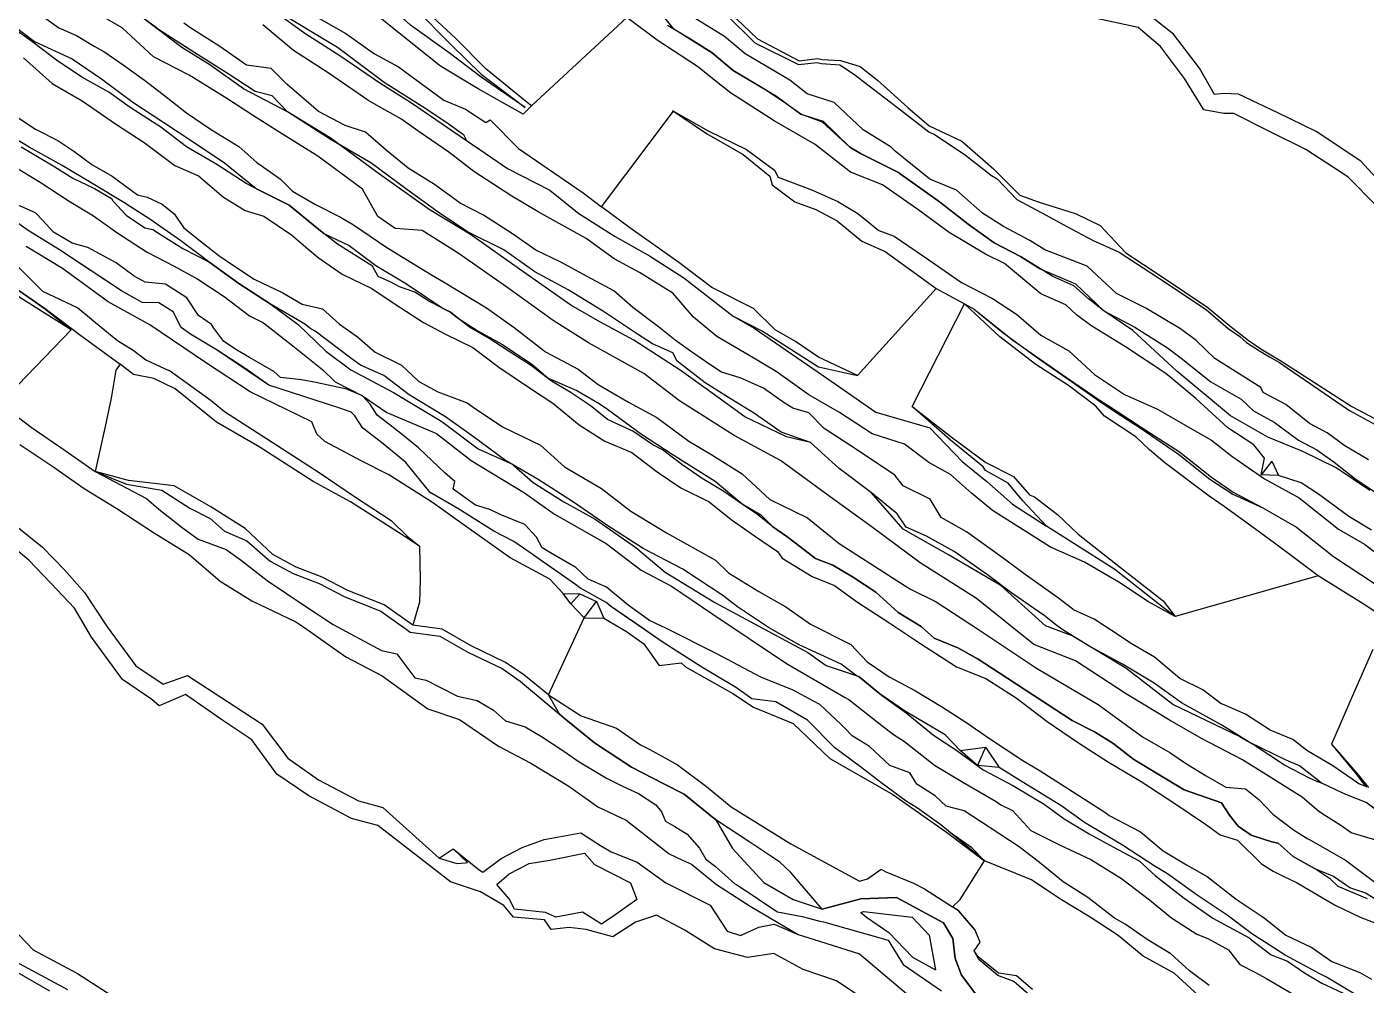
# Model space of a CAD drawing. Extents: x 102606 to 105048, y 81391 to 83586.
# Drawn here: x 104139 to 104514.7, y 81941 to 82209.8 of the extents above; entities that cross this region are included whole.
import ezdxf

# ---------------------------------------------------------------- set-up
doc = ezdxf.new("R2010")
doc.units = 0

msp = doc.modelspace()

# ---------------------------------------------------------------- linework, layer by layer
at = {"layer": 'BLG$280$FAKT', "color": 6}
for points in [[(104132.500337, 82072.648844, 0), (104143.374535, 82063.856953, 0), (104149.600826, 82057.447811, 0), (104155.197788, 82051.095931, 0), (104161.549531, 82041.516089, 0), (104169.573903, 82030.532548, 0), (104177.282625, 82025.389822, 0), (104184.084598, 82027.859671, 0), (104197.132937, 82019.339131, 0), (104205.066621, 82014.179257, 0), (104212.192486, 82004.652705, 0), (104220.820596, 81998.617555, 0), (104232.052239, 81992.683556, 0), (104238.864164, 81990.856147, 0), (104254.653363, 81976.623669, 0), (104254.666927, 81976.668098, 0), (104258.62033, 81979.286756, 0), (104258.617, 81979.29, 0), (104265.926595, 81973.383435, 0), (104266.880682, 81972.692604, 0), (104272.07, 81976.56, 0), (104277.98, 81979.62, 0), (104284.13, 81981.84, 0), (104294.43, 81983.7, 0)], [(104374.314827, 81936.755667, 0), (104366.059358, 81942.262782, 0), (104356.757359, 81945.437838, 0), (104348.527347, 81949.895308, 0), (104341.189416, 81948.797257, 0), (104331.92787, 81951.189074, 0), (104323.347766, 81956.551639, 0), (104315.607836, 81960.641556, 0), (104309.764706, 81958.693846, 0), (104303.41, 81954.55, 0), (104295.87, 81956.65, 0), (104291.11, 81957.2, 0), (104286.042683, 81956.65, 0), (104284.224955, 81959.306401, 0), (104275.500443, 81960.123164, 0), (104272.823123, 81963.38342, 0), (104266.304888, 81967.166133, 0), (104257.80475, 81970.034024, 0), (104237.49, 81985.76, 0), (104230.11, 81987.75, 0), (104218.11, 81994.1, 0), (104209.14, 82000.16, 0), (104202.153375, 82009.806635, 0), (104194.237089, 82015.080835, 0), (104183.525894, 82022.514724, 0), (104176.120471, 82019.397671, 0), (104174.127202, 82021.149282, 0), (104165.891758, 82026.712615, 0), (104157.179241, 82038.640846, 0), (104152.391523, 82046.756613, 0), (104145.751176, 82053.775544, 0), (104139.572169, 82060.19967, 0), (104129.221212, 82068.772217, 0)], [(104294.43, 81983.7, 0), (104299.94, 81980.23, 0), (104302.95, 81978.38, 0), (104310.24, 81975.54, 0), (104318.21, 81969.71, 0), (104330.65, 81963.44, 0), (104335.48, 81956.19, 0), (104339.146032, 81954.958838, 0), (104344.31, 81957.31, 0), (104348.6, 81958.12, 0), (104355.37, 81955.23, 0), (104361.3, 81953.33, 0), (104372.55, 81949.76, 0), (104386.994, 81937.645, 0)], [(104254.653363, 81976.623669, 0), (104259.61119, 81975.092671, 0), (104262.09, 81975.37, 0), (104262.586939, 81975.422784, 0)], [(104258.617, 81979.29, 0), (104262.586939, 81975.422784, 0)], [(104270.826483, 81969.233269, 0), (104274.324891, 81972.204966, 0), (104279.933605, 81975.150708, 0), (104285.671914, 81976.102453, 0), (104295.447975, 81978.062828, 0), (104298.227285, 81974.867874, 0), (104308.338443, 81969.760898, 0), (104310.1, 81965.01, 0)], [(104310.1, 81965.01, 0), (104303.63, 81960.43, 0), (104300.17, 81958.16, 0), (104294.87, 81961.46, 0), (104287.4, 81960.08, 0), (104284.46, 81961.4, 0), (104275.82, 81962.37, 0), (104274.324891, 81965.201213, 0), (104270.826483, 81969.233269, 0)], [(104131.091363, 81960.980355, 0), (104140.764529, 81950.966955, 0), (104153.213167, 81944.333592, 0), (104168.197497, 81934.656564, 0)], [(104150.48796, 81939.698424, 0), (104135.716152, 81947.693075, 0)]]:
    msp.add_polyline3d(points, dxfattribs=at)
at = {"layer": 'BLG$290$FAKT', "color": 32}
for points in [[(104151.488114, 82124.757173, 0), (104143.394056, 82129.803468, 0), (104131.120588, 82137.575318, 0), (104121.347158, 82141.980016, 0), (104110.072713, 82148.940791, 0), (104107.172446, 82149.342171, 0), (104097.772816, 82152.00375, 0), (104094.52883, 82153.708365, 0), (104093.035618, 82161.536818, 0), (104091.033435, 82163.501364, 0), (104084.89203, 82167.842336, 0), (104078.250492, 82170.698989, 0), (104068.275327, 82177.357251, 0), (104060.378029, 82182.565035, 0), (104051.939141, 82188.232026, 0)], [(104131.965991, 82139.145299, 0), (104143.994869, 82130.759675, 0), (104151.488114, 82124.757173, 0), (104131.58709, 82104.09282, 0), (104140.193452, 82097.490552, 0), (104149.753441, 82090.907468, 0), (104158.194181, 82085.020259, 0), (104172.58681, 82077.499387, 0), (104176.012, 82074.524, 0), (104178.667, 82072.447, 0), (104182.549, 82069.397, 0), (104187.064, 82066.077, 0), (104194.886, 82063.154, 0), (104199.184, 82060.108, 0), (104206.385, 82054.532, 0), (104216.674292, 82047.587013, 0), (104224.953, 82042.18, 0), (104238.485, 82034.85, 0), (104242.754, 82033.965, 0), (104247.798, 82027.247, 0), (104251.025, 82026.585, 0), (104255.043, 82024.519, 0), (104259.84, 82022.045, 0), (104265.322, 82020.871, 0), (104269.862, 82018.102, 0), (104273.306, 82015.178, 0), (104278.795, 82013.486, 0), (104283.407, 82010.758, 0), (104289.371, 82006.799, 0), (104293.947, 82003.637, 0), (104297.823, 82001.271, 0), (104301.584, 81999.045, 0), (104306.081, 81996.823, 0), (104310.552, 81994.777, 0), (104315.462, 81991.615, 0), (104317.05, 81989.611, 0), (104318.158, 81986.984, 0), (104320.727, 81985.542, 0), (104324.18, 81983.357, 0), (104327.703, 81979.464, 0), (104329.427, 81976.384, 0), (104332.147, 81974.331, 0), (104337.628, 81969.447, 0), (104338.138, 81969.137, 0), (104343.286, 81965.758, 0), (104345.182, 81964.476, 0), (104349.57, 81961.583, 0), (104356.488, 81960.307, 0), (104361.062, 81959.054, 0), (104362.502, 81958.776, 0), (104380.568, 81953.633, 0), (104384.848, 81946.824, 0), (104395.596, 81939.468, 0)], [(104137.077351, 82092.61549, 0), (104146.572748, 82086.278519, 0), (104155.076969, 82080.263824, 0), (104164.308528, 82074.671055, 0), (104174.562776, 82067.918257, 0), (104184.5104, 82061.822305, 0), (104193.227437, 82054.356278, 0), (104202.163423, 82048.766409, 0), (104214.449867, 82042.915721, 0)], [(104214.449867, 82042.915721, 0), (104217.023931, 82041.243515, 0), (104228.476339, 82033.071338, 0), (104238.676531, 82027.770933, 0), (104251.527583, 82018.544653, 0), (104260.38434, 82015.5277, 0), (104271.318607, 82008.063337, 0), (104280.419788, 82003.298437, 0), (104291.002823, 81996.819694, 0), (104299.204365, 81991.005189, 0), (104307.156995, 81987.325327, 0), (104316.14371, 81980.199892, 0), (104319.149568, 81977.892657, 0), (104322.925974, 81976.067546, 0), (104325.44918, 81974.983224, 0), (104332.460935, 81969.227586, 0), (104341.906919, 81963.130542, 0), (104355.37, 81955.23, 0), (104361.3, 81953.33, 0), (104372.55, 81949.76, 0), (104386.994, 81937.645, 0)], [(104145.450512, 81939.349796, 0), (104135.765417, 81944.977387, 0)]]:
    msp.add_polyline3d(points, dxfattribs=at)
at = {"layer": 'BLG$300$FAKT', "color": 40}
for points in [[(104136.58, 82142.43, 0), (104143.41, 82135.61, 0), (104153.3, 82130.99, 0), (104160.47, 82125.07, 0), (104164.43, 82121.78, 0), (104168.83, 82119.13, 0), (104172.44, 82116.36, 0), (104178.88, 82113.43, 0), (104178.962, 82113.47, 0), (104190.759, 82104.988, 0), (104194.421387, 82101.91086, 0), (104206.21931, 82094.282598, 0), (104220.986779, 82084.753961, 0), (104230.958834, 82078.008971, 0), (104241.178, 82071.327, 0), (104245.678, 82066.899, 0), (104249.141, 82064.147, 0), (104249.329, 82054.688, 0), (104249.187, 82048.416, 0), (104247.274629, 82041.959621, 0)], [(104131.965991, 82139.145299, 0), (104144.125458, 82130.781502, 0), (104153.78258, 82123.479776, 0), (104165.234783, 82115.135518, 0), (104163.994, 82113.468, 0), (104162.682, 82105.637, 0), (104160.98, 82097.73, 0), (104158.194181, 82085.020259, 0), (104172.58681, 82077.499387, 0), (104176.012, 82074.524, 0), (104178.667, 82072.447, 0), (104182.549, 82069.397, 0), (104187.064, 82066.077, 0), (104194.886, 82063.154, 0), (104199.184, 82060.108, 0), (104206.385, 82054.532, 0), (104216.674292, 82047.587013, 0), (104224.953, 82042.18, 0), (104238.485, 82034.85, 0), (104242.754, 82033.965, 0), (104247.798, 82027.247, 0), (104251.025, 82026.585, 0), (104255.043, 82024.519, 0), (104259.84, 82022.045, 0), (104265.322, 82020.871, 0), (104269.862, 82018.102, 0), (104273.306, 82015.178, 0), (104278.795, 82013.486, 0), (104283.407, 82010.758, 0), (104289.371, 82006.799, 0), (104293.947, 82003.637, 0), (104297.823, 82001.271, 0), (104301.584, 81999.045, 0), (104306.081, 81996.823, 0), (104310.552, 81994.777, 0), (104315.462, 81991.615, 0), (104317.05, 81989.611, 0), (104318.158, 81986.984, 0), (104320.727, 81985.542, 0), (104324.18, 81983.357, 0), (104327.703, 81979.464, 0), (104329.427, 81976.384, 0), (104332.147, 81974.331, 0), (104337.628, 81969.447, 0), (104338.138, 81969.137, 0), (104343.286, 81965.758, 0), (104345.182, 81964.476, 0), (104349.57, 81961.583, 0), (104356.488, 81960.307, 0), (104361.062, 81959.054, 0), (104362.502, 81958.776, 0), (104380.568, 81953.633, 0), (104384.848, 81946.824, 0), (104395.596, 81939.468, 0)], [(104249.141, 82064.147, 0), (104243.220463, 82067.944177, 0), (104229.792956, 82076.532589, 0), (104219.313989, 82082.222029, 0), (104204.173898, 82091.93925, 0), (104192.252621, 82098.906891, 0), (104180.580077, 82108.226553, 0), (104174.640773, 82111.178078, 0), (104168.98242, 82112.254488, 0), (104165.234783, 82115.135518, 0)], [(104158.194181, 82085.020259, 0), (104166.977, 82081.53, 0), (104176.901, 82079.805, 0), (104184.757, 82074.812, 0), (104190.488, 82071.876, 0), (104194.434, 82068.323, 0), (104200.752, 82065.635, 0), (104207.266, 82059.939, 0), (104213.719, 82056.436, 0), (104220.991, 82053.628, 0), (104228.238, 82049.872, 0), (104238.263, 82045.869, 0), (104245.399138, 82040.835081, 0), (104246.522, 82040.043, 0), (104254.814, 82038.925, 0), (104262.721, 82034.38, 0), (104272.291, 82029.798, 0), (104277.42, 82026.308, 0), (104288.431581, 82016.968395, 0), (104289.716, 82015.879, 0), (104298.245, 82009.022, 0), (104308.635, 82002.115, 0), (104317.682919, 81997.488, 0), (104323.387, 81994.571, 0), (104332.256, 81987.341, 0), (104336.928, 81979.314, 0), (104345.705, 81969.829, 0), (104353.967857, 81965.07274, 0), (104361.236408, 81962.636946, 0), (104362.071992, 81962.342745, 0), (104372.9, 81965.19, 0), (104382.96, 81965.56, 0), (104396.11, 81958.5, 0), (104398.73, 81954.09, 0), (104399.36, 81948.52, 0), (104401.14, 81943.82, 0), (104408.273, 81934.372, 0)], [(104285.363274, 82022.399836, 0), (104278.43207, 82028.038437, 0), (104273.29109, 82031.536589, 0), (104263.652502, 82036.151428, 0), (104255.470317, 82040.854607, 0), (104247.274629, 82041.959621, 0), (104239.223395, 82047.63906, 0), (104229.070993, 82051.692932, 0), (104221.813841, 82055.454194, 0), (104214.559787, 82058.255264, 0), (104207.984674, 82061.824553, 0), (104200.27, 82069.07, 0), (104190.63, 82075.2, 0), (104180.35, 82081.02, 0), (104167.52218, 82082.548566, 0), (104167.52218, 82082.548566, 0), (104158.194181, 82085.020259, 0)], [(104372.888596, 81961.360487, 0), (104373.765205, 81961.669961, 0), (104387.321109, 81960.101065, 0), (104392.050322, 81955.028588, 0), (104393.844249, 81945.32394, 0)], [(104372.888596, 81961.360487, 0), (104373.88, 81960.65, 0), (104374.548, 81960.049, 0), (104380.807, 81955.831, 0), (104387.401, 81948.847, 0), (104393.844249, 81945.32394, 0)]]:
    msp.add_polyline3d(points, dxfattribs=at)
at = {"layer": 'BLG$310$FAKT', "color": 3}
for points in [[(104428.086, 81931.397, 0), (104415.81031, 81942.025, 0), (104411.364, 81943.733, 0), (104406.009819, 81948.25331, 0), (104404.75, 81950.65, 0), (104406.39, 81953.05, 0), (104404.901448, 81956.585057, 0), (104400.44, 81961.9, 0), (104398.623011, 81962.959778, 0), (104400.756, 81965.086, 0), (104407.648, 81975.843, 0), (104398.060664, 81983.75604, 0), (104395.401026, 81985.988828, 0), (104388.835925, 81990.680169, 0), (104385.606079, 81992.639072, 0), (104378.937605, 81997.586623, 0), (104372.838, 82002.223, 0), (104365.614, 82007.572, 0), (104357.942, 82015.341, 0), (104349.083, 82020.513, 0), (104342.341, 82021.349, 0), (104338.101822, 82024.410706, 0), (104332.221, 82027.901, 0), (104328.35858, 82030.15603, 0), (104323.170944, 82033.505394, 0), (104317.245849, 82037.330894, 0), (104311.343492, 82041.409371, 0), (104302.752976, 82047.345343, 0), (104301.504601, 82048.308768, 0), (104294.162021, 82052.443466, 0), (104292.887664, 82053.33705, 0), (104282.736285, 82060.446752, 0), (104281.006349, 82061.649892, 0), (104275.58129, 82065.422926, 0), (104269.967334, 82068.333122, 0), (104259.925044, 82074.713357, 0), (104252.13835, 82079.174317, 0), (104245.308554, 82087.622014, 0), (104240.987364, 82091.157207, 0), (104238.474005, 82093.205066, 0), (104233.263082, 82097.23369, 0), (104231.009407, 82100.666747, 0), (104229.976189, 82101.739084, 0), (104226.773908, 82102.857123, 0), (104206.937421, 82109.255974, 0), (104192.385733, 82119.061577, 0), (104184.909518, 82123.603519, 0), (104182.339773, 82125.421405, 0), (104180.0487, 82129.841882, 0), (104176.063687, 82132.364985, 0), (104171.39566, 82132.4172, 0), (104165.553856, 82135.737747, 0), (104148.212539, 82147.208384, 0), (104139.44156, 82152.685764, 0), (104130.803141, 82158.702219, 0)], [(104408.273, 81934.372, 0), (104401.14, 81943.82, 0), (104399.36, 81948.52, 0), (104398.73, 81954.09, 0), (104396.11, 81958.5, 0), (104382.96, 81965.56, 0), (104372.9, 81965.19, 0), (104362.071992, 81962.342745, 0), (104353.292643, 81972.605122, 0), (104350.194912, 81975.487936, 0), (104342.383301, 81980.713586, 0), (104335.770272, 81985.05003, 0), (104332.256, 81987.341, 0), (104323.387, 81994.571, 0), (104317.682919, 81997.488, 0), (104308.635, 82002.115, 0), (104298.245, 82009.022, 0), (104289.716, 82015.879, 0), (104288.431581, 82016.968395, 0), (104285.363274, 82022.399836, 0), (104295.313215, 82044.017888, 0), (104291.62029, 82047.959911, 0), (104289.414127, 82050.844318, 0), (104285.732885, 82054.869185, 0), (104274.602005, 82060.819522, 0), (104262.312005, 82069.509522, 0), (104252.829693, 82076.327249, 0), (104240.526018, 82084.119915, 0), (104232.975861, 82087.960867, 0), (104222.612382, 82093.485201, 0), (104220.37857, 82095.50984, 0), (104218.979647, 82098.976556, 0), (104201.627944, 82107.423455, 0), (104189.379761, 82115.413983, 0), (104173.549644, 82126.204964, 0), (104161.844678, 82132.681113, 0), (104149.039906, 82141.955597, 0), (104138.85235, 82148.184103, 0)], [(104289.414127, 82050.844318, 0), (104294.079, 82050.748, 0), (104298.785, 82048.648, 0), (104300.876582, 82043.921742, 0)], [(104291.62029, 82047.959911, 0), (104294.079, 82050.748, 0)], [(104295.313215, 82044.017888, 0), (104298.785, 82048.648, 0)], [(104295.313215, 82044.017888, 0), (104300.876582, 82043.921742, 0), (104307.247965, 82040.206682, 0), (104312.047844, 82036.743133, 0), (104316.351121, 82030.698672, 0), (104322.520891, 82031.415542, 0), (104323.769687, 82030.273458, 0), (104337.040923, 82022.820559, 0), (104342.836148, 82018.958386, 0), (104353.918851, 82014.37102, 0), (104364.277279, 82004.581966, 0), (104372.9622, 81999.615729, 0), (104381.858961, 81994.528357, 0), (104396.947555, 81983.965771, 0), (104407.648, 81975.843, 0)], [(104285.363274, 82022.399836, 0), (104294.536, 82016.549, 0), (104304.402, 82013.087, 0), (104311.104, 82008.433, 0), (104313.735957, 82007.126032, 0), (104321.469073, 82002.830745, 0), (104329.647017, 81996.761394, 0), (104336.539566, 81991.002075, 0), (104353.268692, 81980.645504, 0), (104372.560767, 81970.186653, 0), (104374.84, 81970.84, 0), (104378.667, 81973.532, 0), (104379.96, 81972.78, 0), (104387.67, 81969.65, 0), (104390.76, 81968.05, 0), (104398.623011, 81962.959778, 0)]]:
    msp.add_polyline3d(points, dxfattribs=at)
at = {"layer": 'BLG$320$FAKT', "color": 5}
for points in [[(104470.591, 81940.923, 0), (104465.116, 81945.033, 0), (104459.903, 81949.823, 0), (104453.267, 81953.805, 0), (104447.097, 81958.122, 0), (104444.107, 81959.803, 0), (104436.63, 81965.622, 0), (104429.629, 81970.009, 0), (104423.501, 81975.012, 0), (104417.313, 81979.806, 0), (104408.908, 81985.34, 0), (104401.951436, 81989.911895, 0), (104396.868112, 81991.198627, 0), (104393.7422, 81994.158697, 0), (104388.607483, 81997.368591, 0), (104386.639444, 82000.547929, 0), (104381.080459, 82002.663913, 0), (104375.325547, 82007.937089, 0), (104370.529611, 82010.916479, 0), (104368.49661, 82012.970659, 0), (104367.417798, 82014.141192, 0), (104361.464301, 82019.683987, 0), (104359.69293, 82020.634006, 0), (104353.733885, 82023.829951, 0), (104346.496777, 82026.740427, 0), (104344.922929, 82027.373367, 0), (104332.333899, 82034.010608, 0), (104318.402948, 82041.018816, 0), (104313.667, 82043.327, 0), (104307.707, 82047.61, 0), (104301.56, 82052.588, 0), (104296.43, 82054.861, 0), (104293.009, 82058.106, 0), (104285.921, 82062.223, 0), (104283.554, 82063.676, 0), (104281.937, 82066.611, 0), (104278.707, 82070.202, 0), (104271.792, 82072.995, 0), (104268.851, 82074.428, 0), (104264.84, 82075.603, 0), (104258.591063, 82080.084734, 0), (104259.081383, 82082.247594, 0), (104256.250302, 82084.668016, 0), (104248.876815, 82091.69551, 0), (104244.346223, 82095.339645, 0), (104241.754363, 82097.417887, 0), (104237.247063, 82100.825388, 0), (104235.344992, 82103.970952, 0), (104233.135865, 82106.301956, 0), (104228.728808, 82108.160451, 0), (104220.075111, 82109.991402, 0), (104216.053002, 82110.816857, 0), (104210.145, 82111.45, 0), (104208.285, 82113.088, 0), (104205.186, 82114.904, 0), (104201.435, 82117.052, 0), (104198.146, 82119.014, 0), (104194.313, 82121.557, 0), (104191.483, 82125.296, 0), (104190.798, 82126.261, 0), (104187.173, 82128.806, 0), (104183.853625, 82133.729431, 0), (104177.871097, 82137.578565, 0), (104172.208026, 82138.122169, 0), (104169.129, 82139.84, 0), (104164.052, 82143.61, 0), (104156.170021, 82147.868609, 0), (104151.772, 82149.051, 0), (104146.527, 82152.222, 0), (104143.53, 82155.453, 0), (104141.415, 82157.563, 0), (104133.438, 82161.16, 0)], [(104428.086, 81931.397, 0), (104415.81031, 81942.025, 0), (104411.364, 81943.733, 0), (104406.009819, 81948.25331, 0), (104404.75, 81950.65, 0), (104406.39, 81953.05, 0), (104405.04, 81956.42, 0), (104400.44, 81961.9, 0), (104398.623011, 81962.959778, 0), (104400.756, 81965.086, 0), (104407.648, 81975.843, 0), (104404.032518, 81979.504178, 0), (104398.060664, 81983.75604, 0), (104395.401026, 81985.988828, 0), (104388.835925, 81990.680169, 0), (104385.606079, 81992.639072, 0), (104378.937605, 81997.586623, 0), (104372.838, 82002.223, 0), (104365.614, 82007.572, 0), (104357.942, 82015.341, 0), (104349.083, 82020.513, 0), (104342.341, 82021.349, 0), (104338.101822, 82024.410706, 0), (104332.221, 82027.901, 0), (104328.35858, 82030.15603, 0), (104317.245849, 82037.330894, 0), (104302.752976, 82047.345343, 0), (104301.504601, 82048.308768, 0), (104294.162021, 82052.443466, 0), (104292.887664, 82053.33705, 0), (104284.219542, 82059.415173, 0), (104282.736285, 82060.446752, 0), (104281.006349, 82061.649892, 0), (104275.58129, 82065.422926, 0), (104269.967334, 82068.333122, 0), (104259.925044, 82074.713357, 0), (104252.13835, 82079.174317, 0), (104245.308554, 82087.622014, 0), (104240.987364, 82091.157207, 0), (104238.474005, 82093.205066, 0), (104233.263082, 82097.23369, 0), (104231.009407, 82100.666747, 0), (104229.976189, 82101.739084, 0), (104226.773908, 82102.857123, 0), (104206.937421, 82109.255974, 0), (104200.151046, 82114.004977, 0), (104192.385733, 82119.061577, 0), (104184.909518, 82123.603519, 0), (104182.339773, 82125.421405, 0), (104180.0487, 82129.841882, 0), (104176.063687, 82132.364985, 0), (104171.39566, 82132.4172, 0), (104165.553856, 82135.737747, 0), (104157.025995, 82141.355204, 0), (104148.212539, 82147.208384, 0), (104139.44156, 82152.685764, 0), (104130.803141, 82158.702219, 0)], [(104514.517, 81909.342, 0), (104506.652546, 81915.284198, 0), (104499.911052, 81918.3171, 0), (104491.641456, 81923.157356, 0), (104484.350708, 81927.055071, 0), (104474.911082, 81932.21514, 0), (104468.241135, 81937.59725, 0), (104467.828249, 81937.970947, 0), (104460.766771, 81944.362187, 0), (104452.158659, 81949.123387, 0), (104445.141716, 81954.96231, 0), (104437.293357, 81960.111663, 0), (104428.713078, 81965.242263, 0), (104420.812547, 81970.564897, 0), (104407.648, 81975.843, 0)], [(104421.112975, 81939.773246, 0), (104416.562164, 81943.626596, 0), (104411.579182, 81944.412813, 0), (104405.850397, 81948.957365, 0), (104404.75, 81950.65, 0), (104406.39, 81953.05, 0), (104405.04, 81956.42, 0), (104400.43, 81961.79, 0), (104398.623011, 81962.959778, 0)]]:
    msp.add_polyline3d(points, dxfattribs=at)
at = {"layer": 'BLG$330$FAKT', "color": 6}
for points in [[(104137.466, 82176.083, 0), (104142.457, 82173.105, 0), (104146.908, 82170.459, 0), (104151.916, 82167.35, 0), (104157.956, 82164.458, 0), (104162.778, 82161.641, 0), (104163.177, 82161.001, 0), (104166.916, 82156.966, 0), (104172.115, 82153.424, 0), (104174.33672, 82152.914072, 0), (104176.214363, 82151.725647, 0), (104182.776519, 82147.572231, 0), (104190.030151, 82143.853965, 0), (104198.445774, 82137.824566, 0), (104207.576186, 82131.923624, 0), (104215.142787, 82126.330376, 0), (104222.8643, 82118.776525, 0), (104229.898, 82113.55, 0), (104241.871547, 82107.201411, 0), (104255.422244, 82099.089711, 0), (104265.613, 82091.393, 0), (104274.561668, 82087.397775, 0), (104275.204, 82087.111, 0), (104275.505463, 82086.844009, 0), (104281.002, 82081.976, 0), (104289.592, 82076.6, 0), (104298.426, 82071.674, 0), (104309.857, 82063.747, 0), (104318.042, 82056.835, 0), (104331.992, 82048.369, 0), (104358.042415, 82034.29968, 0), (104363.237178, 82030.655362, 0), (104371.576129, 82027.824675, 0), (104372.456, 82027.526, 0), (104378.247861, 82022.748616, 0), (104378.719, 82022.36, 0), (104385.667, 82017.356, 0), (104393.31, 82011.164, 0), (104399.859, 82006.833, 0), (104407.254, 82001.383, 0), (104415.556, 81997.05, 0), (104424.3, 81991.805, 0), (104429.93, 81987.696, 0), (104436.941, 81983.485, 0), (104443.826, 81979.704, 0), (104450.961, 81975.893, 0), (104455.546, 81971.726, 0), (104463.575, 81965.437, 0), (104471.644, 81959.798, 0), (104481.837, 81954.286, 0), (104482.966, 81953.391, 0), (104484.50404, 81952.200624, 0), (104487.996, 81949.498, 0), (104492.554, 81947.778, 0), (104497.353, 81944.465, 0), (104502.259, 81941.625, 0), (104508.213, 81938.744, 0)], [(104135.406868, 82170.641952, 0), (104142.765963, 82166.222093, 0), (104150.920034, 82160.889122, 0), (104157.679794, 82156.739765, 0), (104164.582664, 82151.882005, 0), (104172.771364, 82146.59712, 0), (104180.317332, 82142.642766, 0), (104186.976122, 82138.984368, 0), (104194.381371, 82134.183975, 0), (104201.501038, 82128.712342, 0), (104205.395035, 82126.771809, 0), (104213.667976, 82120.270339, 0), (104222.036289, 82113.611824, 0), (104225.487621, 82110.234689, 0), (104233.135865, 82106.301956, 0), (104240.036299, 82101.583947, 0), (104253.965287, 82095.748364, 0), (104263.683796, 82088.175712, 0), (104278.636512, 82079.052223, 0), (104286.971984, 82073.096325, 0), (104301.53987, 82064.904334, 0), (104311.323346, 82057.4428, 0), (104319.803946, 82052.908647, 0), (104331.431765, 82045.054656, 0), (104352.071854, 82031.183506, 0), (104368.368154, 82021.767557, 0), (104369.567783, 82021.103611, 0), (104377.971051, 82014.526416, 0), (104382.067365, 82011.320253, 0), (104385.221859, 82009.353416, 0), (104393.598307, 82002.735443, 0), (104401.536891, 81997.98461, 0), (104410.909077, 81992.529582, 0), (104412.157698, 81991.605208, 0), (104415.447036, 81989.982778, 0), (104420.604871, 81984.393539, 0), (104428.642882, 81980.380634, 0), (104437.473017, 81976.257333, 0), (104446.058186, 81970.899865, 0), (104453.842702, 81964.965892, 0), (104460.123715, 81959.853646, 0), (104460.57518, 81959.566043, 0), (104467.184621, 81955.355537, 0), (104470.228388, 81954.132314, 0), (104476.034026, 81950.885298, 0), (104479.198109, 81946.791593, 0), (104483.580777, 81944.528503, 0), (104486.498338, 81943.021955, 0), (104494.625341, 81938.245559, 0)]]:
    msp.add_polyline3d(points, dxfattribs=at)
at = {"layer": 'BLG$340$FAKT', "color": 32}
for points in [[(104136.506, 82184.362, 0), (104141.454, 82181.04, 0), (104147.719, 82177.931, 0), (104152.167, 82174.868, 0), (104157.259, 82171.188, 0), (104162.938, 82167.868, 0), (104170.03, 82162.659, 0), (104172.75, 82161.956, 0), (104177.003, 82160.053, 0), (104180.302, 82157.342, 0), (104183.078, 82153.363, 0), (104188.608, 82149.004, 0), (104192.901, 82145.652, 0), (104197.31, 82142.655, 0), (104202.773, 82138.997, 0), (104210.777, 82135.168, 0), (104216.239, 82132.006, 0), (104221.931, 82130.651, 0), (104226.757, 82126.385, 0), (104231.787, 82122.852, 0), (104236.69, 82118.574, 0), (104244.099, 82114.857, 0), (104248.988, 82110.282, 0), (104254.27, 82107.425, 0), (104262.55, 82104.276, 0), (104264.229, 82103.077, 0), (104272.394, 82097.571, 0), (104283.042, 82092.45, 0), (104289.821, 82086.389, 0), (104300.207, 82080.292, 0), (104308.451, 82073.899, 0), (104318.465, 82067.831, 0), (104332.124885, 82060.19016, 0), (104335.781966, 82056.680287, 0), (104344.276388, 82051.390796, 0), (104351.879607, 82047.090476, 0), (104358.80307, 82042.218313, 0), (104370.11761, 82036.52452, 0), (104374.718588, 82031.6566, 0), (104380.843916, 82027.47808, 0), (104388.296122, 82023.578377, 0), (104395.864183, 82018.934253, 0), (104402.682025, 82014.617262, 0), (104409.001437, 82010.193595, 0), (104418.357829, 82004.036638, 0), (104423.26104, 82001.135942, 0), (104436.716218, 81992.564107, 0), (104441.687174, 81989.332583, 0), (104442.6, 81988.627, 0), (104451.386, 81984.034, 0), (104457.767, 81978.687, 0), (104464.3, 81974.785, 0), (104470.059, 81971.533, 0), (104478.237, 81965.129, 0), (104485.475422, 81960.272612, 0), (104486.154817, 81959.816794, 0), (104492.157979, 81955.037723, 0), (104499.420983, 81951.547889, 0), (104505.013623, 81947.613743, 0), (104512.87701, 81944.53453, 0), (104516.107825, 81942.744974, 0)], [(104514.271849, 81936.853199, 0), (104503.544414, 81943.248984, 0), (104501.639974, 81944.198215, 0), (104491.954575, 81949.424307, 0), (104484.843365, 81953.972324, 0), (104484.726736, 81954.05118, 0), (104482.146382, 81955.795824, 0), (104475.694116, 81960.690798, 0), (104467.252381, 81966.246024, 0), (104458.905181, 81972.26206, 0), (104455.197627, 81974.497764, 0), (104446.273829, 81980.304303, 0), (104435.614778, 81986.647679, 0), (104429.016233, 81991.380992, 0), (104419.35578, 81997.300496, 0), (104411.737035, 82002.095338, 0), (104405.651978, 82002.664216, 0), (104400.787181, 82006.780268, 0), (104396.597452, 82011.178325, 0), (104385.149309, 82017.966172, 0), (104378.247861, 82022.748616, 0), (104372.456, 82027.526, 0), (104371.576129, 82027.824675, 0), (104367.45046, 82030.999831, 0), (104355.595344, 82036.499774, 0), (104346.995734, 82041.325447, 0), (104338.319191, 82047.084314, 0), (104334.193587, 82050.258369, 0), (104322.987757, 82057.698022, 0), (104311.922584, 82063.516413, 0), (104301.65952, 82069.988917, 0), (104292.380057, 82076.486841, 0), (104282.392272, 82082.803211, 0), (104273.252717, 82088.165796, 0), (104264.2657, 82094.812629, 0), (104256.402107, 82100.378103, 0), (104246.240234, 82106.599689, 0), (104239.165875, 82111.957644, 0), (104232.612513, 82114.871184, 0), (104229.916828, 82116.800457, 0), (104219.867392, 82124.444961, 0), (104218.429492, 82125.279251, 0), (104217.1353, 82126.313259, 0), (104207.576186, 82131.923624, 0), (104198.445774, 82137.824566, 0), (104190.030151, 82143.853965, 0), (104182.168702, 82149.773586, 0), (104173.484349, 82155.870831, 0), (104166.835238, 82160.119271, 0), (104166.667377, 82160.261732, 0), (104157.493448, 82165.731689, 0), (104148.909814, 82170.850324, 0), (104139.669121, 82175.981601, 0), (104131.514731, 82180.931531, 0)], [(104400.787181, 82006.780268, 0), (104407.931, 82007.769, 0), (104411.737035, 82002.095338, 0)], [(104407.931, 82007.769, 0), (104405.651978, 82002.664216, 0)]]:
    msp.add_polyline3d(points, dxfattribs=at)
at = {"layer": 'BLG$350$FAKT', "color": 40}
for points in [[(104515.044, 81965.237, 0), (104506.837, 81968.66, 0), (104504.642365, 81970.722942, 0), (104500.138, 81973.717, 0), (104494.825524, 81976.74232, 0), (104494.143, 81977.131, 0), (104489.928, 81980.799, 0), (104488.205, 81981.248, 0), (104486.422, 81981.814, 0), (104482.37, 81983.097, 0), (104478.766, 81985.594, 0), (104476.348, 81988.71, 0), (104474.081, 81992.151, 0), (104463.604, 81995.773, 0), (104456.315, 82000.157, 0), (104449.54, 82004.33, 0), (104443.639, 82008.884, 0), (104438.461, 82012.029, 0), (104432.209, 82015.268, 0), (104425.223, 82019.862, 0), (104419.05, 82023.813, 0), (104411.691, 82028.569, 0), (104405.873, 82032.443, 0), (104400.092, 82035.607, 0), (104393.468, 82038.353, 0), (104389.851, 82041.576, 0), (104383.359, 82045.528, 0), (104377.131, 82051.261, 0), (104370.559, 82055.573, 0), (104365.114, 82058.801, 0), (104360.221, 82060.674, 0), (104354.53, 82065.044, 0), (104352.142, 82066.807, 0), (104348.248, 82069.507, 0), (104343.973, 82073.014, 0), (104339.654, 82075.946, 0), (104334.511, 82079.482, 0), (104328.406, 82083.067, 0), (104322.721, 82086.987, 0), (104317.272, 82091.117, 0), (104314.571, 82092.583, 0), (104309.013, 82096.411, 0), (104301.924, 82099.604, 0), (104296.98, 82103.534, 0), (104291.419, 82107.293, 0), (104286.153, 82110.421, 0), (104280.544, 82114.723, 0), (104274.299, 82118.75, 0), (104268.734, 82122.359, 0), (104263.157, 82125.522, 0), (104259.837246, 82128.144969, 0), (104257.859, 82129.708, 0), (104255.782889, 82130.772234, 0), (104251.792, 82132.818, 0), (104247.838, 82135.38, 0), (104243.524, 82136.887, 0), (104241.07, 82138.139, 0), (104237.552, 82139.724, 0), (104235.986, 82142.663, 0), (104226.132, 82148.835, 0), (104222.34064, 82151.83682, 0), (104220.336, 82153.424, 0), (104212.616, 82159.761, 0), (104203.275278, 82164.424016, 0), (104200.535, 82165.792, 0), (104192.322, 82171.112, 0), (104183.812, 82176.135, 0), (104176.592, 82181.656, 0), (104168.033, 82187.14, 0), (104162.057, 82191.452, 0), (104154.481, 82195.616, 0), (104147.358, 82200.427, 0), (104140.71, 82205.436, 0), (104134.736, 82209.72, 0)], [(104138.073554, 82201.077868, 0), (104146.131199, 82193.84447, 0), (104154.535333, 82188.991448, 0), (104163.934378, 82182.593643, 0), (104171.917832, 82177.278392, 0), (104180.50793, 82170.833868, 0), (104187.130517, 82168.005757, 0), (104194.161701, 82161.976832, 0), (104200.212345, 82158.258923, 0), (104205.478357, 82156.686497, 0), (104213.253237, 82151.443872, 0), (104217.806187, 82147.507135, 0), (104220.745678, 82145.096958, 0), (104227.425156, 82140.397365, 0), (104235.775341, 82136.360131, 0), (104242.366461, 82131.998889, 0), (104250.230917, 82126.878462, 0), (104256.429278, 82123.621752, 0), (104264.072494, 82119.881542, 0), (104271.416355, 82114.295134, 0), (104280.033884, 82108.492988, 0), (104286.523247, 82104.196266, 0), (104293.948555, 82098.14321, 0), (104301.170715, 82093.586903, 0), (104308.747171, 82090.439291, 0), (104315.808909, 82084.997075, 0), (104322.458199, 82080.522371, 0), (104330.353254, 82076.545963, 0), (104336.544402, 82071.646182, 0), (104343.077281, 82067.000119, 0), (104349.548666, 82062.643687, 0), (104350.895746, 82060.741713, 0), (104359.31665, 82055.661244, 0), (104365.581469, 82053.122226, 0), (104371.980241, 82048.398112, 0), (104381.033863, 82042.520555, 0), (104389.505821, 82036.921261, 0), (104399.735422, 82030.257495, 0), (104407.973649, 82027.020907, 0), (104416.534526, 82021.562552, 0), (104425.216022, 82014.936698, 0), (104433.972047, 82008.969827, 0), (104442.35455, 82003.581924, 0), (104451.590362, 81998.106071, 0), (104461.295525, 81991.816771, 0), (104469.569235, 81986.179959, 0), (104473.678571, 81983.181155, 0), (104478.593368, 81981.642792, 0), (104485.292398, 81975.001116, 0), (104488.580962, 81972.970231, 0), (104491.205377, 81971.703734, 0), (104495.280867, 81969.736973, 0), (104505.762424, 81963.50642, 0), (104513.018781, 81960.085019, 0), (104522.202189, 81956.55035, 0)]]:
    msp.add_polyline3d(points, dxfattribs=at)
at = {"layer": 'BLG$360$FAKT', "color": 3}
for points in [[(104142.427, 82213.465, 0), (104148.026, 82209.505, 0), (104152.953, 82207.312, 0), (104157.907217, 82204.377262, 0), (104160.633, 82202.826, 0), (104166.036, 82199.068, 0), (104172.006, 82194.816, 0), (104177.254, 82190.777, 0), (104183.848, 82185.629, 0), (104190.562, 82181.097, 0), (104198.498, 82176.2, 0), (104203.544, 82171.713, 0), (104207.247, 82169.111, 0), (104210.157, 82167.029, 0), (104213.524, 82163.673, 0), (104219.958, 82159.952, 0), (104227.018419, 82156.401571, 0), (104230.596, 82154.208, 0), (104239.967, 82147.861, 0), (104252.532, 82140.217, 0), (104255.897, 82138.286, 0), (104260.411, 82135.581, 0), (104267.943, 82130.96, 0), (104275.688, 82125.474, 0), (104284.512653, 82118.607444, 0), (104293.634, 82113.79, 0), (104299.306, 82109.465, 0), (104307.792, 82104.468, 0), (104315.702, 82100.211, 0), (104324.723, 82093.536, 0), (104331.156, 82089.775, 0), (104339.601, 82084.451, 0), (104347.451, 82077.201, 0), (104357.973, 82072.03, 0), (104366.897, 82064.83, 0), (104386.65, 82052.186, 0), (104394.095, 82048.477, 0), (104405.956, 82040.751, 0), (104422.223, 82029.874, 0), (104439.471, 82019.725, 0), (104451.943, 82010.689, 0), (104459.611, 82006.234, 0), (104464.301982, 82003.041279, 0), (104469.775, 81999.764, 0), (104475.31, 81996.565, 0), (104480.769, 81996.061, 0), (104484.53, 81993.1, 0), (104488.514, 81989.002, 0), (104494.236, 81984.617, 0), (104498.271, 81982.081, 0), (104498.547973, 81981.923291, 0), (104508.847, 81976.059, 0), (104520.496, 81967.377, 0)], [(104135.399188, 82210.054777, 0), (104141.198086, 82205.685989, 0), (104151.71062, 82200.745237, 0), (104159.969226, 82195.198321, 0), (104168.721564, 82188.636065, 0), (104177.457071, 82182.951668, 0), (104185.64046, 82177.483062, 0), (104194.468318, 82171.610943, 0), (104202.841577, 82164.771184, 0), (104203.275278, 82164.424016, 0), (104212.616, 82159.761, 0), (104220.336, 82153.424, 0), (104222.34064, 82151.83682, 0), (104229.455507, 82148.455221, 0), (104236.888728, 82142.834957, 0), (104245.517203, 82137.659065, 0), (104255.782889, 82130.772234, 0), (104257.859, 82129.708, 0), (104259.837246, 82128.144969, 0), (104264.01639, 82125.441213, 0), (104265.308373, 82124.560865, 0), (104272.264019, 82120.726457, 0), (104280.520544, 82115.298557, 0), (104285.217305, 82111.226099, 0), (104293.277579, 82107.790298, 0), (104299.503685, 82104.089229, 0), (104301.89458, 82102.587719, 0), (104311.401329, 82095.56602, 0), (104320.006804, 82089.93376, 0), (104332.081519, 82082.328841, 0), (104339.628848, 82076.019466, 0), (104344.869235, 82072.903291, 0), (104348.248, 82069.507, 0), (104352.142, 82066.807, 0), (104354.53, 82065.044, 0), (104360.221, 82060.674, 0), (104365.114, 82058.801, 0), (104370.559, 82055.573, 0), (104377.131, 82051.261, 0), (104383.359, 82045.528, 0), (104389.851, 82041.576, 0), (104393.468, 82038.353, 0), (104400.092, 82035.607, 0), (104405.873, 82032.443, 0), (104411.691, 82028.569, 0), (104419.05, 82023.813, 0), (104425.223, 82019.862, 0), (104432.209, 82015.268, 0), (104438.461, 82012.029, 0), (104443.639, 82008.884, 0), (104449.54, 82004.33, 0), (104456.315, 82000.157, 0), (104463.604, 81995.773, 0), (104474.081, 81992.151, 0), (104476.348, 81988.71, 0), (104478.766, 81985.594, 0), (104482.37, 81983.097, 0), (104486.422, 81981.814, 0), (104488.205, 81981.248, 0), (104489.928, 81980.799, 0), (104494.143, 81977.131, 0), (104494.825524, 81976.74232, 0), (104500.138, 81973.717, 0), (104505.460679, 81971.624024, 0), (104508.863511, 81969.27767, 0), (104510.252816, 81968.268319, 0), (104514.487152, 81966.956658, 0), (104520.181686, 81963.478912, 0)]]:
    msp.add_polyline3d(points, dxfattribs=at)
at = {"layer": 'BLG$370$FAKT', "color": 5}
for points in [[(104517.366362, 81981.683706, 0), (104510.437878, 81983.751374, 0), (104507.566067, 81985.796655, 0), (104503.271392, 81988.49743, 0), (104501.341598, 81989.711012, 0), (104496.668098, 81993.754682, 0), (104479.992909, 82004.205418, 0), (104468.448723, 82010.206749, 0), (104459.647988, 82015.221976, 0), (104447.127896, 82022.857053, 0), (104433.100716, 82031.980775, 0), (104421.45885, 82036.572472, 0), (104405.399456, 82049.468059, 0), (104389.597285, 82059.426407, 0), (104376.063736, 82069.489561, 0), (104364.331086, 82077.968703, 0), (104350.372588, 82088.124016, 0), (104337.371219, 82095.147975, 0), (104322.072887, 82104.899429, 0), (104312.056171, 82112.588316, 0), (104296.503767, 82121.150196, 0), (104286.667378, 82127.446675, 0), (104273.668044, 82136.777688, 0), (104260.014958, 82146.297731, 0), (104249.92928, 82152.640595, 0), (104242.314226, 82153.166798, 0), (104237.481401, 82156.565145, 0), (104233.18367, 82164.213312, 0), (104220.642603, 82173.487291, 0), (104209.952213, 82180.100837, 0), (104202.277826, 82185.014276, 0), (104195.155657, 82189.704876, 0), (104184.593442, 82196.183035, 0), (104174.518978, 82201.392269, 0), (104165.731791, 82209.515893, 0), (104152.332338, 82217.349536, 0)], [(104516.909879, 81990.577109, 0), (104514.624111, 81992.235658, 0), (104509.395641, 81994.290452, 0), (104507.930861, 81994.982564, 0), (104502.436355, 81997.578733, 0), (104500.788176, 81998.106946, 0), (104498.809001, 81999.106281, 0), (104491.790133, 82002.70911, 0), (104482.99496, 82008.503884, 0), (104479.33564, 82010.595614, 0), (104479.467, 82010.612, 0), (104460.437, 82019.692, 0), (104447.288, 82029.914, 0), (104432.205894, 82039.01694, 0), (104424.719094, 82041.741451, 0), (104412.191624, 82053.116572, 0), (104397.535545, 82061.685669, 0), (104384.825222, 82068.901232, 0), (104375.910992, 82079.086081, 0), (104366.8167, 82085.866905, 0), (104358.836351, 82093.182931, 0), (104352.038058, 82094.781491, 0), (104340.437205, 82100.363987, 0), (104331.881661, 82106.585562, 0), (104322.215763, 82113.514913, 0), (104309.218673, 82121.860363, 0), (104299.721681, 82127.078819, 0), (104291.594195, 82131.676014, 0), (104277.195034, 82141.80895, 0), (104263.457922, 82151.494253, 0), (104251.836345, 82158.489335, 0), (104237.941761, 82168.411854, 0), (104224.119752, 82178.620578, 0), (104212.1, 82185.93, 0), (104199.75, 82192.42, 0), (104190.38, 82199.13, 0), (104182.5, 82203.95, 0), (104170.87, 82212.79, 0)]]:
    msp.add_polyline3d(points, dxfattribs=at)
at = {"layer": 'BLG$380$FAKT', "color": 6}
for points in [[(104523.386793, 81985.877471, 0), (104514.624111, 81992.235658, 0), (104509.395641, 81994.290452, 0), (104507.930861, 81994.982564, 0), (104502.037116, 81997.767375, 0), (104495.96861, 82002.548019, 0), (104492.181687, 82004.097692, 0), (104481.819477, 82009.19734, 0), (104474.166853, 82013.95183, 0), (104462.838657, 82020.209121, 0), (104455.176264, 82025.74567, 0), (104446.320181, 82030.990435, 0), (104437.14415, 82035.977946, 0), (104430.148, 82040.259, 0), (104428.013366, 82041.827158, 0), (104424.354538, 82044.65226, 0), (104415.265028, 82050.988071, 0), (104408.493667, 82056.081599, 0), (104399.087919, 82062.598752, 0), (104391.364241, 82066.932984, 0), (104385.631626, 82069.449742, 0), (104383.118996, 82073.187126, 0), (104375.910992, 82079.086081, 0), (104366.8167, 82085.866905, 0), (104358.836351, 82093.182931, 0), (104350.595598, 82096.110222, 0), (104343.07379, 82101.30864, 0), (104335.826159, 82105.845643, 0), (104329.314584, 82109.910534, 0), (104321.399932, 82116.002545, 0), (104320.18791, 82118.298822, 0), (104314.498966, 82120.843595, 0), (104310.329057, 82123.607821, 0), (104300.46221, 82130.108687, 0), (104290.842752, 82135.979883, 0), (104281.539559, 82141.036699, 0), (104272.803223, 82147.191456, 0), (104262.765097, 82152.137823, 0), (104255.044099, 82157.34879, 0), (104245.265814, 82164.378611, 0), (104235.461277, 82171.619943, 0), (104224.391858, 82178.071022, 0), (104212.1, 82185.93, 0), (104207.800609, 82190.420382, 0), (104203.016774, 82191.654748, 0), (104195.458975, 82196.558003, 0), (104186.117814, 82202.452843, 0), (104175.988446, 82209.045325, 0), (104175.012245, 82209.762391, 0), (104170.87, 82212.79, 0)], [(104516.56, 82035.11, 0), (104510.772608, 82021.960449, 0), (104504.91, 82008.64, 0), (104511.689179, 82000.486248, 0), (104511.789927, 82000.353683, 0), (104513.378624, 81998.263263, 0), (104514.212, 81997.166701, 0), (104514.818455, 81996.635422, 0), (104512.627, 81997.5, 0), (104510.696379, 81998.831663, 0), (104505.323, 82002.538, 0), (104497.973, 82006.781, 0), (104494.051, 82009.903, 0), (104487.735, 82012.557, 0), (104480.829, 82017.022, 0), (104474.363, 82019.814, 0), (104473.95, 82019.95, 0), (104468.844, 82023.82, 0), (104462.356, 82027.016, 0), (104455.326, 82033.005, 0), (104448.571148, 82036.88407, 0), (104445.691733, 82038.888341, 0), (104438.339554, 82043.692132, 0), (104432.547546, 82046.305441, 0), (104432.406053, 82046.484873, 0), (104428.113602, 82049.774175, 0), (104418.998107, 82056.142336, 0), (104412.195118, 82061.207298, 0), (104402.536929, 82068.116481, 0), (104395.494893, 82072.204186, 0), (104392.332, 82077.331, 0), (104384.818, 82081.07, 0), (104382.435, 82084.055, 0), (104371.75, 82091.26, 0), (104362.68326, 82097.148956, 0), (104362.58498, 82097.191303, 0), (104358.3, 82101.47, 0), (104353.860624, 82102.813843, 0), (104351.473, 82104.341, 0), (104345.632, 82108.444, 0), (104339.045, 82111.373, 0), (104333.876, 82112.918, 0), (104330.535, 82115.045, 0), (104325.133, 82118.839, 0), (104320.821, 82121.876, 0), (104316.151, 82125.61, 0), (104308.952, 82131.074, 0), (104303.692, 82135.734, 0), (104296.139, 82139.752, 0), (104288.784, 82143.772, 0), (104281.751, 82147.125, 0), (104275.267, 82151.707, 0), (104267.066, 82156.947, 0), (104260.535, 82160.349, 0), (104253.403, 82165.586, 0), (104245.981, 82170.126, 0), (104239.78, 82175.132, 0), (104234.003, 82180.206, 0), (104228.344, 82182.051, 0), (104220.849, 82186.045, 0), (104211.958, 82193.683, 0), (104207.503, 82198.061, 0), (104200.673, 82199.038, 0), (104193.162, 82204.2, 0), (104184.697, 82209.565, 0), (104183.08, 82210.818, 0)], [(104504.91, 82008.64, 0), (104511.840501, 82000.627818, 0), (104511.918612, 82000.532789, 0)], [(104511.918612, 82000.532789, 0), (104515.267904, 81996.458104, 0)]]:
    msp.add_polyline3d(points, dxfattribs=at)
at = {"layer": 'BLG$390$FAKT', "color": 32}
for points in [[(104208.631403, 82213.953104, 0), (104217.304919, 82207.81546, 0), (104226.784599, 82201.741847, 0), (104238.071772, 82194.018356, 0), (104246.895126, 82188.425478, 0), (104265.64371, 82175.66609, 0), (104266.089313, 82175.362834, 0), (104273.838978, 82170.005309, 0), (104285.681349, 82163.958937, 0), (104293.813433, 82157.405597, 0), (104304.030756, 82150.941401, 0), (104313.680148, 82145.555087, 0), (104323.275475, 82139.407014, 0), (104330.430094, 82133.887375, 0), (104337.111794, 82128.654398, 0), (104343.057131, 82125.24964, 0), (104362.418, 82111.935, 0), (104377.092935, 82101.693737, 0), (104392.3, 82097.3, 0), (104401.34, 82087.91, 0), (104408.22, 82082.25, 0), (104415.47, 82075.87, 0), (104424.98, 82069.75, 0), (104418.337224, 82076.83251, 0), (104414.247829, 82081.785392, 0), (104407.853382, 82085.320369, 0), (104407.235926, 82086.374671, 0), (104398.07799, 82093.838624, 0), (104387.289, 82103.333, 0), (104401.986712, 82132.097267, 0), (104404.67309, 82130.632869, 0), (104412.425326, 82124.33193, 0), (104416.263594, 82121.387354, 0), (104422.726681, 82116.74471, 0), (104432.015263, 82110.299593, 0), (104439.872256, 82104.805758, 0), (104444.68, 82101.47, 0), (104451.3, 82097.28, 0), (104462.06, 82089.94, 0), (104470.81, 82082.93, 0), (104477.228099, 82078.714277, 0), (104485.65, 82074.9, 0), (104495.08, 82069.49, 0), (104505.48, 82061.27, 0), (104516.98, 82053.67, 0)], [(104523.676701, 82041.436704, 0), (104514.138867, 82047.772053, 0), (104501.163973, 82055.785141, 0), (104461.055626, 82044.431447, 0), (104453.466885, 82048.583197, 0), (104445.740012, 82053.777318, 0), (104435.687474, 82059.595605, 0), (104426.078131, 82063.837657, 0), (104417.38273, 82069.397982, 0), (104409.88718, 82074.132013, 0), (104403.982881, 82079.027784, 0), (104398.102396, 82084.252605, 0), (104392.005637, 82087.625064, 0), (104385.181136, 82092.699955, 0), (104376.136915, 82095.65091, 0), (104366.973548, 82101.566874, 0), (104358.316412, 82106.572091, 0), (104349.175762, 82113.135377, 0), (104341.297758, 82117.81168, 0), (104332.58127, 82122.943081, 0), (104326.043524, 82128.342121, 0), (104320.245965, 82135.10433, 0), (104310.856465, 82140.83888, 0), (104303.765576, 82144.703429, 0), (104295.854986, 82150.405428, 0), (104282.476018, 82157.878365, 0), (104275.007244, 82162.240129, 0), (104264.399246, 82169.215933, 0), (104257.354016, 82174.605233, 0), (104249.580874, 82179.917998, 0), (104243.946311, 82183.950856, 0), (104234.951362, 82189.007194, 0), (104223.530715, 82196.850134, 0), (104213.843025, 82203.089512, 0), (104205.166905, 82210.283377, 0)], [(104501.163973, 82055.785141, 0), (104490.73737, 82063.682002, 0), (104484.33186, 82068.346013, 0), (104474.794807, 82075.281142, 0), (104470.587805, 82078.186797, 0), (104458.182155, 82087.506611, 0), (104453.930906, 82091.12216, 0), (104450.085551, 82094.815724, 0), (104441.26761, 82100.586733, 0), (104438.806931, 82103.399545, 0), (104431.210631, 82109.154378, 0), (104422.050811, 82115.111261, 0), (104411.911379, 82122.806446, 0), (104401.986712, 82132.097267, 0)], [(104387.289, 82103.333, 0), (104398.596906, 82094.519679, 0), (104407.957388, 82087.548439, 0), (104415.711927, 82083.686006, 0), (104420.251347, 82078.511804, 0), (104421.670293, 82077.931028, 0), (104428.070418, 82073.019261, 0), (104433.909518, 82067.485779, 0), (104445.743338, 82058.122757, 0), (104455.557304, 82050.512132, 0), (104457.725021, 82048.840072, 0), (104461.055626, 82044.431447, 0)], [(104461.055626, 82044.431447, 0), (104457.71, 82046.93, 0), (104444.21, 82057.56, 0), (104424.98, 82069.75, 0)]]:
    msp.add_polyline3d(points, dxfattribs=at)
at = {"layer": 'BLG$400$FAKT', "color": 40}
for points in [[(104210.019895, 82213.776282, 0), (104226.180537, 82204.025793, 0), (104239.226236, 82194.282414, 0), (104250.895049, 82186.842083, 0), (104257.220736, 82182.660402, 0), (104261.445404, 82179.540021, 0), (104262.366125, 82177.896657, 0), (104266.089313, 82175.362834, 0), (104273.838978, 82170.005309, 0), (104285.681349, 82163.958937, 0), (104293.813433, 82157.405597, 0), (104304.030756, 82150.941401, 0), (104313.680148, 82145.555087, 0), (104323.275475, 82139.407014, 0), (104330.430094, 82133.887375, 0), (104337.111794, 82128.654398, 0), (104345.350879, 82124.447045, 0), (104346.573208, 82123.667303, 0), (104361.038139, 82114.383769, 0), (104371.975, 82111.941, 0), (104394.04816, 82136.424728, 0), (104401.986712, 82132.097267, 0), (104404.67309, 82130.632869, 0), (104415.545143, 82121.923154, 0), (104430.644912, 82111.3895, 0), (104440.6373, 82104.642113, 0), (104441.993472, 82103.726354, 0), (104451.559772, 82097.497672, 0), (104462.336978, 82090.557457, 0), (104471.248947, 82083.432497, 0), (104477.352127, 82079.223228, 0), (104485.65, 82074.9, 0), (104495.08, 82069.49, 0), (104505.48, 82061.27, 0), (104516.98, 82053.67, 0)], [(104218.77, 82213.42, 0), (104228.45, 82207.88, 0), (104236.55, 82202.16, 0), (104243.253, 82198.516, 0), (104255.995, 82189.19, 0), (104262.093, 82186.662, 0), (104267.778, 82182.893, 0), (104269.014, 82183.66, 0), (104276.886, 82175.636, 0), (104295.009, 82163.182, 0), (104300.196775, 82159.315296, 0), (104320.399698, 82186.114807, 0), (104330.131637, 82180.628965, 0), (104340.868175, 82175.382637, 0), (104348.756613, 82169.567537, 0), (104349.708353, 82167.602942, 0), (104359.36, 82163.95, 0), (104366.46, 82160.76, 0), (104372.07, 82157.43, 0), (104377.93655, 82152.67578, 0), (104382.247138, 82151.062824, 0), (104391.96, 82144.41, 0), (104401.12, 82138.05, 0), (104409.84, 82133.62, 0), (104416.59, 82129.15, 0), (104423.39, 82123.29, 0), (104431.24, 82118.9, 0), (104438.5, 82112.25, 0), (104446.91, 82106.69, 0), (104456.17, 82102.52, 0), (104466.52, 82096.56, 0), (104471.272801, 82093.87551, 0), (104477.01, 82089.35, 0), (104486.13, 82083, 0), (104495.87, 82077.65, 0), (104506.91, 82068.9, 0), (104514.22, 82064.67, 0), (104520.382347, 82060.037262, 0)], [(104320.08, 82186.33, 0), (104329.663135, 82179.879466, 0), (104339.887843, 82173.95887, 0), (104347.388394, 82167.879476, 0), (104348.045554, 82165.414372, 0), (104354.404125, 82160.710416, 0), (104360.351269, 82158.540239, 0), (104366.298412, 82155.346394, 0), (104373.22026, 82149.690929, 0), (104379.758428, 82146.773946, 0), (104389.531056, 82139.619683, 0), (104394.04816, 82136.424728, 0)], [(104371.975, 82111.941, 0), (104361.033, 82117.085, 0), (104354.589, 82121.529, 0), (104348.863, 82124.824, 0), (104342.819, 82130.799, 0), (104331.146, 82136.629, 0), (104321.844, 82143.699, 0), (104308.125, 82153.406, 0), (104300.196775, 82159.315296, 0)]]:
    msp.add_polyline3d(points, dxfattribs=at)
at = {"layer": 'BLG$410$FAKT', "color": 3}
for points in [[(104226.67, 82234.75, 0), (104237.305971, 82224.099586, 0), (104248.041068, 82214.820196, 0), (104257.819242, 82204.898734, 0), (104266.428099, 82196.4824, 0), (104278.759549, 82187.150415, 0), (104266.426123, 82195.619844, 0), (104257.425971, 82202.511344, 0), (104246.642126, 82210.267014, 0), (104238.17, 82217.94, 0), (104225.17, 82226.98, 0), (104212.17, 82234.8, 0), (104204.059, 82241.565, 0)], [(104280.603769, 82187.56288, 0), (104279.375417, 82188.553846, 0), (104267.748178, 82197.971943, 0), (104259.328971, 82206.45657, 0), (104249.072245, 82216.014881, 0), (104237.951803, 82224.897308, 0), (104226.67, 82234.75, 0)], [(104516.141942, 82068.619772, 0), (104509.828759, 82072.485598, 0), (104501.273779, 82078.751921, 0), (104496.445774, 82081.875925, 0), (104490.102415, 82083.906203, 0), (104485.187273, 82084.155432, 0), (104486.120201, 82088.767253, 0), (104483.156675, 82092.58926, 0), (104475.87193, 82097.311861, 0), (104466.89126, 82105.501493, 0), (104458.477743, 82112.559901, 0), (104447.144789, 82119.99861, 0), (104437.452877, 82126.018431, 0), (104433.448897, 82128.958554, 0), (104430.448698, 82131.761587, 0), (104423.402261, 82134.881296, 0), (104413.209151, 82143.360431, 0), (104407.853428, 82146.022694, 0), (104397.736815, 82152.110479, 0), (104388.885207, 82158.553329, 0), (104378.990052, 82165.47793, 0), (104370.018399, 82169.007433, 0), (104360.156619, 82176.773026, 0), (104348.604015, 82183.405152, 0), (104336.350466, 82191.268849, 0), (104331.403622, 82195.198746, 0), (104327.123915, 82198.598653, 0), (104315.838466, 82205.978944, 0), (104307.300594, 82212.409059, 0), (104280.603769, 82187.56288, 0), (104278.236681, 82185.295572, 0), (104265.648473, 82192.391229, 0), (104255.036278, 82198.766579, 0), (104244.827659, 82206.849194, 0), (104234.347947, 82215.320035, 0)], [(104449.17, 82124.6, 0), (104441.124995, 82130.119198, 0), (104436.739169, 82133.439382, 0), (104432.691675, 82137.100489, 0), (104426.82093, 82139.73874, 0), (104417.72178, 82145.374827, 0), (104410.311169, 82149.209484, 0), (104403.072135, 82154.409319, 0), (104394.61527, 82160.939668, 0), (104383.327054, 82168.970854, 0), (104372.830475, 82174.21941, 0), (104369.807938, 82176.043682, 0), (104362.144035, 82182.993506, 0), (104356.071123, 82185.303385, 0), (104351.911912, 82188.293571, 0), (104346.191394, 82192.058534, 0), (104339.439604, 82196.08564, 0), (104337.13604, 82197.53136, 0), (104331.272831, 82202.458845, 0), (104325.588126, 82206.054954, 0), (104318.688068, 82210.096969, 0)], [(104515.67, 82079.7, 0), (104506.22, 82086.07, 0), (104496.93, 82090.7, 0), (104487.03, 82094.66, 0), (104476.56, 82100.69, 0), (104461.56, 82113.19, 0), (104449.17, 82124.6, 0)], [(104488.24, 82087.97, 0), (104485.187273, 82084.155432, 0)], [(104488.24, 82087.97, 0), (104490.102415, 82083.906203, 0)]]:
    msp.add_polyline3d(points, dxfattribs=at)
at = {"layer": 'BLG$420$FAKT', "color": 5}
for points in [[(104515.323, 82088.342, 0), (104508.695, 82092.309, 0), (104503.698, 82095.862, 0), (104498.73, 82098.53, 0), (104492.132, 82103.831, 0), (104485.807, 82107.232, 0), (104485.103043, 82108.63455, 0), (104472.169576, 82116.763665, 0), (104466.987271, 82121.786973, 0), (104462.597567, 82125.1053, 0), (104452.905737, 82130.840624, 0), (104444.589901, 82134.94691, 0), (104436.378143, 82142.604413, 0), (104424.557583, 82147.260083, 0), (104420.361249, 82149.874929, 0), (104412.91871, 82153.772148, 0), (104407.025945, 82157.531748, 0), (104399.737856, 82163.921934, 0), (104392.309382, 82167.009246, 0), (104382.553154, 82174.922172, 0), (104381.419, 82175.989, 0), (104373.553, 82180.895, 0), (104365.452, 82188.551, 0), (104357.913, 82190.992, 0), (104353.046546, 82194.784854, 0), (104340.482771, 82202.230014, 0), (104334.656949, 82207.095214, 0), (104323.741655, 82213.815193, 0)], [(104317.84306, 82212.29973, 0), (104320.22545, 82209.417903, 0), (104331.272831, 82202.458845, 0), (104337.13604, 82197.53136, 0), (104349.243992, 82190.291029, 0), (104356.071123, 82185.303385, 0), (104362.369909, 82183.352253, 0), (104369.807938, 82176.043682, 0), (104372.830475, 82174.21941, 0), (104383.327054, 82168.970854, 0), (104394.61527, 82160.939668, 0), (104396.92633, 82159.233495, 0), (104403.072135, 82154.409319, 0), (104410.311169, 82149.209484, 0), (104417.72178, 82145.374827, 0), (104423.270874, 82141.918909, 0), (104433.128556, 82137.66228, 0), (104441.124995, 82130.119198, 0), (104449.813716, 82125.498157, 0), (104458.911074, 82119.788005, 0), (104462.749315, 82116.85854, 0), (104471.055857, 82110.22062, 0), (104479.611328, 82105.34941, 0), (104483.029987, 82102.067458, 0), (104488.839617, 82098.861138, 0), (104495.640031, 82093.863046, 0), (104500.781893, 82091.163498, 0), (104505.659385, 82087.662598, 0), (104511.871448, 82082.778974, 0), (104517.081515, 82079.369638, 0)]]:
    msp.add_polyline3d(points, dxfattribs=at)
at = {"layer": 'BLG$430$FAKT', "color": 6}
for points in [[(104335.271978, 82213.140577, 0), (104343.216786, 82205.313695, 0), (104355.483209, 82199.17152, 0), (104360.70491, 82199.789464, 0), (104361.936366, 82199.480065, 0), (104367.070967, 82199.148646, 0), (104370.902621, 82196.606753, 0), (104384.076214, 82186.444638, 0), (104391.996579, 82180.35808, 0), (104393.753105, 82179.514132, 0), (104402.268014, 82173.785572, 0), (104409.530987, 82168.0562, 0), (104411.152911, 82167.137674, 0), (104416.651747, 82161.357101, 0), (104424.88638, 82156.955213, 0), (104430.701094, 82153.767579, 0), (104438.081344, 82149.865394, 0), (104445.34779, 82146.54338, 0), (104456.70298, 82139.203247, 0), (104469.827578, 82130.469462, 0), (104475.921986, 82125.171611, 0), (104479.223912, 82122.920594, 0), (104481.092196, 82121.228876, 0), (104484.734949, 82118.890476, 0), (104487.524244, 82117.262023, 0), (104490.356448, 82115.608519, 0), (104492.503944, 82114.138211, 0), (104509.964363, 82102.183728, 0), (104522.327324, 82095.43409, 0)], [(104336.027694, 82213.953099, 0), (104343.974404, 82206.370099, 0), (104355.67764, 82200.242593, 0), (104360.870479, 82200.885512, 0), (104362.09828, 82200.581639, 0), (104367.244163, 82200.327948, 0), (104372.702146, 82198.605013, 0), (104377.61093, 82194.78637, 0), (104386.148293, 82187.165957, 0), (104392.047628, 82181.994345, 0), (104401.237138, 82177.670127, 0), (104410.166735, 82169.938742, 0), (104417.552102, 82162.564732, 0), (104422.340792, 82160.806616, 0), (104433.291717, 82157.27745, 0), (104440.038176, 82154.016223, 0), (104447.267629, 82146.356729, 0), (104457.128388, 82139.843852, 0), (104470.27535, 82131.066021, 0), (104476.45892, 82125.867603, 0), (104481.594063, 82121.864186, 0), (104485.116811, 82119.489482, 0), (104490.68537, 82116.13689, 0), (104510.624171, 82103.308912, 0), (104526.318421, 82094.957509, 0)], [(104521.618849, 82162.951377, 0), (104513.125803, 82172.085871, 0), (104500.626914, 82180.400248, 0), (104489.917031, 82185.616933, 0), (104478.808432, 82190.863089, 0), (104474.725073, 82191.076902, 0), (104472.080156, 82190.790588, 0), (104467.952831, 82198.171175, 0), (104460.637832, 82207.696703, 0), (104452.809812, 82213.919628, 0)], [(104517.803063, 82159.301052, 0), (104509.532435, 82167.681129, 0), (104497.735625, 82175.353252, 0), (104487.381756, 82180.532725, 0), (104477.531762, 82185.428864, 0), (104474.723985, 82185.429405, 0), (104469.116695, 82186.479151, 0), (104463.704217, 82195.277566, 0), (104456.975733, 82204.233554, 0), (104450.663975, 82209.551507, 0), (104438.205339, 82212.247297, 0)]]:
    msp.add_polyline3d(points, dxfattribs=at)

doc.saveas('drawing.dxf')
